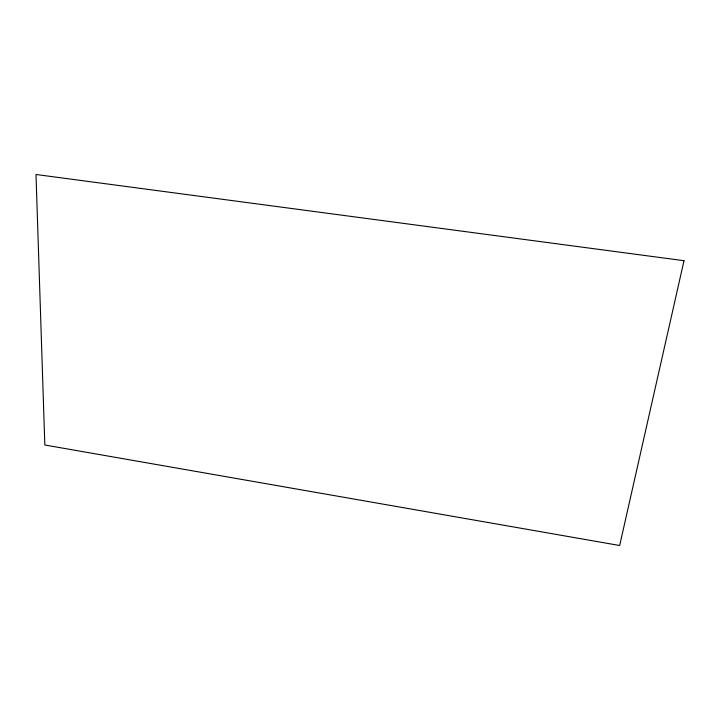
<?xml version="1.0" encoding="UTF-8"?>
<svg xmlns="http://www.w3.org/2000/svg" width="720" height="720" viewBox="0 0 720 720"><rect width="100%" height="100%" fill="white"/><g stroke="black" fill="none" stroke-linecap="round" stroke-linejoin="round"><path stroke-width="1.08" d="M684 260.703L619.659 545.508L44.829 445.005L36 174.492L684 260.703"/></g></svg>
